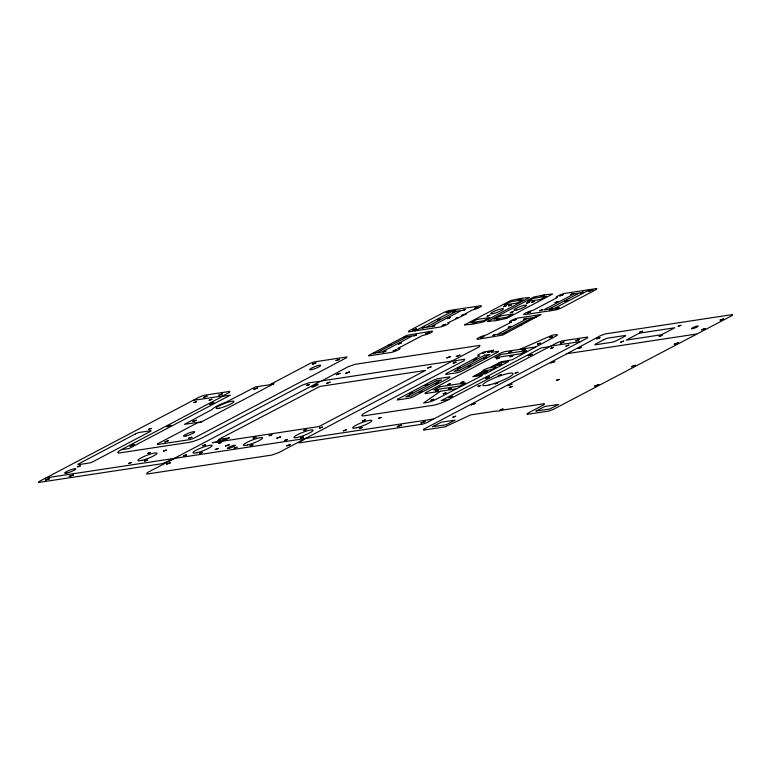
<?xml version="1.0" encoding="UTF-8"?>
<svg xmlns="http://www.w3.org/2000/svg" width="771" height="771" viewBox="0 0 771 771"><rect width="100%" height="100%" fill="white"/><g stroke="black" fill="none" stroke-linecap="round" stroke-linejoin="round"><path stroke-width="1.16" d="M519.991 349.311L552.123 335.24L556.026 334.653A6.419 1.041 -21 0 1 554.966 336.648L512.117 359.806L500.948 361.85L489.932 367.661A4.269 0.694 -21 0 0 484.304 369.666A4.269 0.694 -21 0 0 483.812 370.89L472.787 376.701L482.241 375.332L481.923 375.718L436.203 399.253A6.419 1.041 -21 0 1 427.462 402.423L423.558 403.011L440.405 391.263M567.032 353.687L600.782 335.52L605.283 333.91L732.45 314.597L732.055 315.58L553.115 409.507L548.615 411.116L527.085 414.384L527.48 413.41L544.008 404.688L544.403 403.715L502.663 410.056A8.597 1.388 -21 0 1 496.919 410.924L470.57 414.933L445.04 426.845L423.501 430.122L423.896 429.139L567.032 353.687L696.252 334.065M222.8 395.899L222.299 396.333L230.307 395.176L129.075 448.51L121.384 449.676A11.324 1.831 -21 0 0 121.211 452.683L187.873 442.554A11.324 1.831 -21 0 0 204.749 436.55L302.087 385.24L308.843 382.83L321.401 381.134L348.087 366.765L354.833 364.365L479.957 345.36L479.36 346.825L450.987 361.532L464.73 359.161L464.132 360.626L366.794 411.936A11.324 1.831 -21 0 0 365.3 415.608L431.962 405.479A11.324 1.831 -21 0 0 448.838 399.474L557.51 342.536L562.107 340.917L587.753 337.023L587.357 338.006L426.546 422.768L422.797 424.108L298.946 442.911L299.273 442.101L306.598 437.889L278.553 452.673L271.806 455.073L146.683 474.078L147.28 472.613L175.643 457.849L162.43 463.65L38.55 482.463L38.878 481.653L199.689 396.882L204.19 395.282L229.825 391.389L229.527 392.352L222.8 395.899L192.952 400.438M173.302 458.552L46.019 477.885M222.617 396.342L121.384 449.676M415.135 330.855L455.545 309.556M175.316 457.839L320.042 381.549M306.598 437.889L451.324 361.609M549.627 310.848L590.037 289.549M272.761 384.295L255.432 386.926L226.173 402.096A13.656 2.207 -21 0 0 212.324 409.391L184.414 424.358L201.742 421.727M535.382 346.979L504.61 351.653L501.237 352.848L425.322 392.863L425.023 393.605L455.796 388.931M322.076 380.826L451.498 361.165M550.773 346.083L580.621 341.553M499.116 362.823L508.706 361.474L485.605 373.762L474.628 375.728M495.136 364.924L501.796 363.912L499.348 365.194L492.688 366.215M489.932 367.661L495.059 366.88A4.269 0.694 -21 0 1 494.558 368.104A4.269 0.694 -21 0 1 488.939 370.109L483.812 370.89M481.056 372.345L487.715 371.333L485.267 372.624L478.608 373.636M448.838 399.474L441.147 400.641L541.097 347.952L548.75 346.805M175.133 458.273L304.574 438.612M306.415 438.333L433.688 419M303.649 430.536L306.492 429.476L303.649 430.536M453.184 363.257L456.027 362.197L453.184 363.257M508.85 352.434L511.693 351.374L508.85 352.434M203.496 397.45L206.985 396.159L203.496 397.45M218.877 395.109L222.366 393.827L218.877 395.109M620.665 342.208L623.517 341.158L620.665 342.208M432.464 426.72L446.043 424.802L455.063 420.185L441.465 422.161L432.512 426.642M465.308 313.797L466.561 313.836L447.816 322.904A5.551 0.896 -21 0 1 449.001 323.165L448.712 323.521A5.551 0.896 -21 0 1 439.855 327.097L408.476 331.867L408.871 330.894L444.375 312.168L448.876 310.568L480.266 305.808A5.551 0.896 -21 0 1 480.882 306.627A5.551 0.896 -21 0 1 475.823 309.026L472.305 310L465.308 313.797M536.047 410.982L549.627 409.073L558.638 404.447L545.049 406.423L536.047 410.982M452.914 417.236L455.757 416.195L453.02 417.13M566.001 346.112L568.844 345.071L566.001 346.112M701.677 329.824L705.157 328.542L701.677 329.824M362.409 420.908L365.261 419.867L362.409 420.908M435.287 383.929L438.13 382.898L435.287 383.929M447.633 384.69L450.476 383.659L447.633 384.69M483.687 358.39L486.53 357.349L483.687 358.39M550.619 348.444L553.462 347.413L550.619 348.444M503.376 306.694L506.219 305.663L503.376 306.694M526.554 303.176L529.398 302.145L526.554 303.176M507.819 385.567L511.925 384.093L507.819 385.567M464.624 324.899L472.459 324.225L483.436 321.941L529.513 297.519L521.678 298.271L510.691 300.555L464.662 324.842M487.802 321.382L495.628 320.697L506.614 318.423L552.691 293.992L544.856 294.753L533.869 297.037L487.802 321.382M491.493 351.653L491.243 352.386L498.374 351.297L498.076 352.029L461.337 371.391L457.964 372.595L445.657 374.465L445.956 373.733L479.735 355.923L477.625 355.113L483.07 352.241L493.691 350.169L491.493 351.653M157.65 443.817L157.351 444.549L190.167 439.566L193.55 438.362L346.603 357.686L346.892 356.954L314.076 361.936L310.703 363.141L270.91 384.112L273.984 383.65L200.518 422.373L197.443 422.836L157.65 443.817M229.209 437.889L224.38 440.453L212.333 442.747L319.001 426.546L425.525 370.398L319.888 386.435L218.463 439.518L229.209 437.889M368.808 355.402L368.605 355.894L390.916 352.501A5.551 0.896 -21 0 0 399.773 348.916L400.062 348.559A5.551 0.896 -21 0 0 398.877 348.309L397.846 348.463L422.335 335.558L426.883 334.431A5.551 0.896 -21 0 0 431.943 332.031A5.551 0.896 -21 0 0 431.317 331.202L406.76 335.395L368.808 355.402M397.557 399.272L397.258 400.004L409.565 398.135L412.938 396.94L449.666 377.578L449.965 376.836L437.658 378.706L434.285 379.91L397.557 399.272M540.847 314.568L502.692 335.067L478.136 339.25A5.551 0.896 -21 0 1 481.22 336.541L482.579 336.031A5.551 0.896 -21 0 1 486.096 335.057L511.607 321.999L509.4 321.902A5.551 0.896 -21 0 1 513.004 319.714A5.551 0.896 -21 0 1 518.546 317.951L540.847 314.568M596.696 288.537L596.301 289.51L560.796 308.227L556.296 309.836L524.906 314.597A5.551 0.896 -21 0 1 527.99 311.889L529.349 311.378A5.551 0.896 -21 0 1 532.867 310.405L557.356 297.5L556.17 297.249A5.551 0.896 -21 0 1 559.785 295.062A5.551 0.896 -21 0 1 565.316 293.298L596.696 288.537M345.736 373.318L349.514 371.969L345.736 373.318M209.731 404.177L213.837 402.722L209.731 404.177M306.55 385.49L309.383 384.498L306.55 385.49M130.106 446.12L134.193 444.684L130.106 446.12M397.344 426.594L401.431 425.168L397.344 426.594M183.681 455.834L186.505 454.851L183.681 455.834M674.307 344.155L678.364 342.767L674.307 344.155M69.188 476.42L73.245 475.032L69.188 476.42M419.405 392.275L422.219 391.321L419.405 392.275M467.814 366.726L470.618 365.772L467.814 366.726M461.01 382.618L463.814 381.664L461.01 382.618M312.428 364.182L315.859 363.016L312.428 364.182M560.459 343.162L563.89 342.006L560.459 343.162M166.912 426.71L170.95 425.351L166.912 426.71M45.614 479.976L49.652 478.627L45.614 479.976M498.23 375.756L501.015 374.822L498.23 375.756M77.543 466.84L80.309 465.857L77.543 466.84M148.562 429.408L151.328 428.416L148.562 429.408M128.641 463.477L131.407 462.494L128.641 463.477M147.618 453.473L150.384 452.49L147.618 453.473M144.534 461.058L147.3 460.075L144.534 461.058M164.907 441.928L168.29 440.723L164.907 441.928M163.51 451.054L166.276 450.071L163.51 451.054M192.634 421.544L196.326 420.234L192.634 421.544M166.729 464.075L170.42 462.764L166.729 464.075M188.5 438.352L191.902 437.224L188.5 438.352M202.696 445.792L205.462 444.809L202.696 445.792M199.622 453.387L202.387 452.404L199.622 453.387M217.865 440.935L220.169 440.106L217.865 440.935M218.598 443.383L221.364 442.4L218.598 443.383M215.302 449.512L218.376 448.423L215.302 449.512M225.575 445.946L229.353 444.694L225.575 445.946M234.23 448.124L237.015 447.209L234.23 448.124M253.206 438.121L255.991 437.205L253.206 438.121M250.122 445.715L252.907 444.79L250.122 445.715M269.108 435.711L271.884 434.786L269.108 435.711M336.04 360.577L339.423 359.373L336.04 360.577M276.856 438.159L280.548 436.849L276.856 438.159M326.663 383.37L330.046 382.165L326.663 383.37M336.31 374.687L340.001 373.376L336.31 374.687M284.74 440.453L287.506 439.47L284.74 440.453M286.725 445.85L290.416 444.539L286.725 445.85M300.632 438.044L303.417 437.118L300.632 438.044M373.183 353.561L375.959 352.646L373.183 353.561M319.618 428.04L322.394 427.115L319.618 428.04M388.488 345.495L391.263 344.579L388.488 345.495M383.129 352.058L385.895 351.065L383.129 352.058M403.792 337.428L406.577 336.513L403.792 337.428M398.434 343.982L401.199 342.999L398.434 343.982M393.239 350.911L396.622 349.706L393.239 350.911M412.524 330.277L416.369 328.909L412.524 330.277M413.738 335.915L416.504 334.932L413.738 335.915M422.123 328.167L424.908 327.241L422.123 328.167M343.5 430.844L346.266 429.852L343.5 430.844M425.688 333.804L429.071 332.6L425.688 333.804M437.427 320.1L440.212 319.175L437.427 320.1M432.068 326.653L434.834 325.67L432.068 326.653M446.197 312.525L450.042 311.156L446.197 312.525M452.731 312.033L455.516 311.108L452.731 312.033M447.373 318.587L450.139 317.604L447.373 318.587M442.188 325.507L445.571 324.302L442.188 325.507M359.392 428.425L362.158 427.442L359.392 428.425M455.873 318.413L458.176 317.585L455.873 318.413M462.677 310.52L465.443 309.537L462.677 310.52M461.993 315.185L464.296 314.366L461.993 315.185M474.628 308.4L478.01 307.195L474.628 308.4M427.683 368.018L431.066 366.823L427.683 368.018M409.17 393.808L411.936 392.825L409.17 393.808M473.249 323.502L476.015 322.519L473.249 323.502M446.823 357.898L450.505 356.587L446.823 357.898M425.091 385.423L427.857 384.43L425.091 385.423M487.147 316.177L489.913 315.194L487.147 316.177M456.307 356.462L459.998 355.152L456.307 356.462M435.451 391.08L438.217 390.087L435.451 391.08M480.468 337.659L483.851 336.455L480.468 337.659M496.428 319.984L499.203 319.059L496.428 319.984M508.561 305.846L511.346 304.93L508.561 305.846M457.579 368.268L460.354 367.343L457.579 368.268M431.008 400.255L433.774 399.262L431.008 400.255M518.179 299.813L520.965 298.897L518.179 299.813M510.325 312.66L513.091 311.677L510.325 312.66M443.248 393.798L446.033 392.873L443.248 393.798M493.016 335.366L495.782 334.373L493.016 335.366M448.789 389.047L451.555 388.064L448.789 389.047M420.995 422.951L424.985 421.525L420.995 422.951M473.49 359.874L476.256 358.891L473.49 359.874M482.675 353.166L484.988 352.395L482.675 353.166M448.674 397.682L452.673 396.265L448.674 397.682M512.917 320.553L516.291 319.348L512.917 320.553M508.32 327.299L511.106 326.374L508.32 327.299M502.971 333.853L505.737 332.87L502.971 333.853M487.802 352.386L490.105 351.566L487.802 352.386M531.739 302.328L534.505 301.345L531.739 302.328M527.239 313.007L530.621 311.802L527.239 313.007M541.358 296.295L544.124 295.312L541.358 296.295M523.625 319.223L526.41 318.307L523.625 319.223M518.276 325.786L521.042 324.803L518.276 325.786M496.678 358.804L499.444 357.821L496.678 358.804M533.58 317.719L536.346 316.727L533.58 317.719M539.796 310.703L542.562 309.72L539.796 310.703M478.03 386.406L480.796 385.413L478.03 386.406M559.688 295.9L563.071 294.695L559.688 295.9M510.007 356.78L512.773 355.797L510.007 356.78M549.742 309.2L552.508 308.207L549.742 309.2M555.101 302.637L557.867 301.654L555.101 302.637M471.168 404.842L475.167 403.426L471.168 404.842M555.226 309.017L559.062 307.648L555.226 309.017M522.246 350.323L525.032 349.408L522.246 350.323M494.953 383.833L497.738 382.908L494.953 383.833M570.405 294.57L573.171 293.587L570.405 294.57M565.047 301.133L567.813 300.141L565.047 301.133M537.532 344.097L540.298 343.114L537.532 344.097M580.351 293.057L583.117 292.074L580.351 293.057M549.771 337.65L552.556 336.725L549.771 337.65M588.89 291.274L592.735 289.906L588.89 291.274M509.303 387.476L512.069 386.493L509.303 387.476M500.157 409.999L502.923 409.015L500.157 409.999M550.754 362.89L554.773 361.56L550.754 362.89M575.87 340.801L579.252 339.597L575.87 340.801M578.183 348.502L581.565 347.307L578.183 348.502M556.479 380.305L559.264 379.39L556.479 380.305M594.749 386.078L598.749 384.652L594.749 386.078M639.728 332.128L642.503 331.212L639.728 332.128M631.488 366.707L635.477 365.29L631.488 366.707M659.195 336.291L661.961 335.308L659.195 336.291M678.162 326.287L680.928 325.304L678.162 326.287M720.124 320.052L723.526 318.924L720.124 320.052M528.26 355.73L532.26 354.313L528.26 355.73M515.163 373.183L517.939 372.258L515.163 373.183M193.791 402.578L196.566 401.662L193.791 402.578M378.388 418.412L381.144 417.439L378.388 418.412M209.182 400.236L211.938 399.272L209.182 400.236M253.881 389.259L257.562 388.064L253.881 389.259M223.002 440.135L225.305 439.335L223.002 440.135M485.431 378.301L489.421 377.009L485.431 378.301M596.571 338.806L599.934 337.717L596.571 338.806M135.388 433.957L79.066 463.641A3.18 0.511 -21 0 0 78.661 464.624L88.916 463.063A3.036 0.492 -21 0 0 93.416 461.463L149.747 431.779A3.017 0.492 -21 0 0 150.143 430.796L139.888 432.358A3.354 0.54 -21 0 0 135.388 433.957M407.348 336.686L376.74 352.819L381.867 352.039L412.475 335.905L407.348 336.686M456.287 311.282L425.679 327.415L430.806 326.634L461.415 310.501L456.287 311.282M476.883 319.483L470.763 322.712L483.581 320.765L489.701 317.536L476.883 319.483M510.556 301.731L504.427 304.959L517.254 303.013L523.374 299.784L510.556 301.731M500.061 315.965L493.941 319.184L506.759 317.238L512.879 314.019L500.061 315.965M533.734 298.213L527.605 301.442L540.432 299.495L546.552 296.266L533.734 298.213M527.595 318.423L496.987 334.556L502.114 333.776L532.722 317.642L527.595 318.423M574.366 293.761L543.757 309.903L548.885 309.123L579.493 292.98L574.366 293.761M484.757 355.2L454.148 371.343L459.275 370.562L489.884 354.429L484.757 355.2M436.347 380.749L405.739 396.882L410.866 396.101L441.484 379.968L436.347 380.749M439.836 386.763L433.707 389.981L459.352 386.088L465.472 382.859L439.836 386.763M501.054 354.487L494.934 357.715L520.57 353.822L526.689 350.593L501.054 354.487M603.915 339.635L596.079 343.77A3.412 0.549 -21 0 0 595.684 344.743L612.097 342.257A3.412 0.549 -21 0 0 616.598 340.647L624.433 336.522A3.412 0.549 -21 0 0 624.828 335.539L608.415 338.035A3.412 0.549 -21 0 0 603.915 339.635M639.4 333.149L626.177 340.117L661.566 334.739L674.789 327.771L639.4 333.149M313.055 386.869A3.412 0.549 -21 0 0 318.076 384.575A3.412 0.549 -21 0 0 313.546 385.673A3.412 0.549 -21 0 0 313.055 386.869M141.922 460.354A10.245 1.658 -21 0 0 156.976 453.454A10.245 1.658 -21 0 0 143.387 456.76A10.245 1.658 -21 0 0 141.922 460.354M297.394 437.475A10.245 1.658 -21 0 0 312.968 430.623A10.245 1.658 -21 0 0 300.218 433.408A10.245 1.658 -21 0 0 297.394 437.475M197 452.673A10.245 1.658 -21 0 0 212.054 445.783A10.245 1.658 -21 0 0 198.465 449.079A10.245 1.658 -21 0 0 197 452.673M247.51 445.002A10.245 1.658 -21 0 0 262.564 438.111A10.245 1.658 -21 0 0 248.975 441.407A10.245 1.658 -21 0 0 247.51 445.002M67.019 473.037A5.975 0.964 -21 0 0 75.799 469.009A5.975 0.964 -21 0 0 67.877 470.936A5.975 0.964 -21 0 0 67.019 473.037M692.888 328.619A3.585 0.578 -21 0 0 698.16 326.2A3.585 0.578 -21 0 0 693.399 327.357A3.585 0.578 -21 0 0 692.888 328.619M356.78 427.722A10.245 1.658 -21 0 0 371.834 420.821A10.245 1.658 -21 0 0 358.245 424.117A10.245 1.658 -21 0 0 356.78 427.722M489.228 384.922A16.22 2.621 -21 0 0 513.062 374.002A16.22 2.621 -21 0 0 491.541 379.226A16.22 2.621 -21 0 0 489.228 384.922M219.436 408.235A9.56 1.542 -21 0 0 233.883 401.826A9.56 1.542 -21 0 0 221.826 404.524A9.56 1.542 -21 0 0 219.436 408.235M311.976 369.55A5.975 0.964 -21 0 0 320.755 365.531A5.975 0.964 -21 0 0 312.824 367.459A5.975 0.964 -21 0 0 311.976 369.55M186.158 435.952A5.975 0.964 -21 0 0 194.658 431.933A5.975 0.964 -21 0 0 186.389 434.083A5.975 0.964 -21 0 0 186.158 435.952M516.57 310.058A6.833 1.108 -21 0 0 526.603 305.461A6.833 1.108 -21 0 0 517.553 307.658A6.833 1.108 -21 0 0 516.57 310.058M493.392 313.585A6.833 1.108 -21 0 0 503.424 308.978A6.833 1.108 -21 0 0 494.375 311.185A6.833 1.108 -21 0 0 493.392 313.585M229.035 448.327A4.269 0.694 -21 0 0 235.3 445.455A4.269 0.694 -21 0 0 229.642 446.823A4.269 0.694 -21 0 0 229.035 448.327"/></g></svg>
